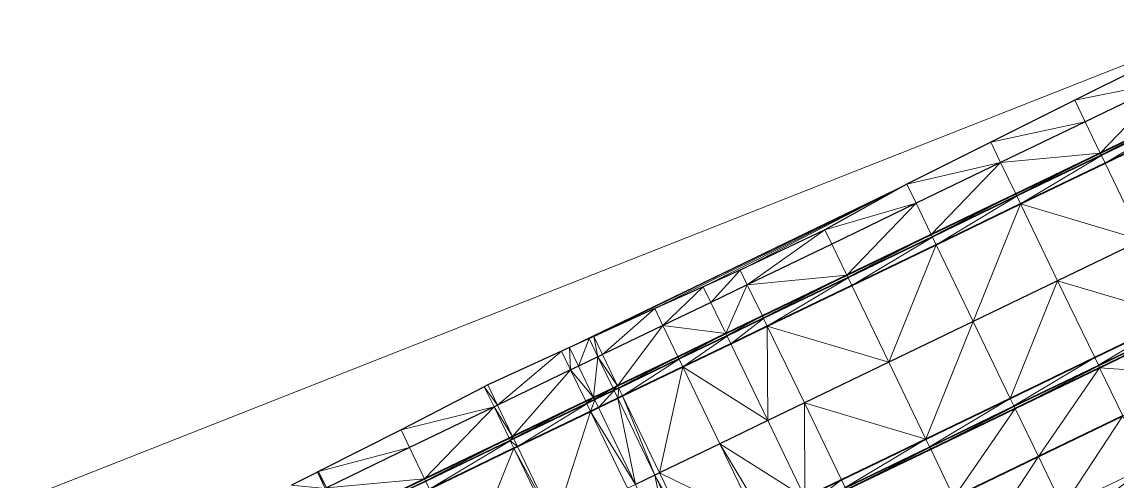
# Model space of a CAD drawing. Header units: metres. Extents: x 246428 to 246884, y 7418966 to 7419490.
# Drawn here: x 246577.3 to 246635.7, y 7419422.5 to 7419447 of the extents above; entities that cross this region are included whole.
import ezdxf

# ---------------------------------------------------------------- set-up
doc = ezdxf.new("R2010")
doc.units = ezdxf.units.M
doc.linetypes.add('blank name', pattern=[0])
doc.linetypes.add('HIDDEN', pattern=[9.525, 6.35, -3.175])
doc.layers.add('_12D_UNMAPPED', color=7, linetype='Continuous')
for name, color, linetype, lineweight in [('BATTER', 250, 'HIDDEN', 25), ('GRADELINES', 250, 'HIDDEN', 25), ('MISC_PATHS', 7, 'Continuous', 35)]:
    doc.layers.add(name, color=color, linetype=linetype, lineweight=lineweight)
for name, color, linetype, lineweight, true_color in [('KERB_BACK', 7, 'Continuous', 35, 0x5fd2ff), ('KERB_LINE', 7, 'Continuous', 18, 0xb9b9b9), ('KERB_LIP', 7, 'Continuous', 35, 0x5fd2ff), ('KERB_TOP', 7, 'Continuous', 18, 0xb9b9b9)]:
    doc.layers.add(name, color=color, linetype=linetype, lineweight=lineweight, true_color=true_color)

msp = doc.modelspace()

# ---------------------------------------------------------------- linework, layer by layer
at = {"layer": '_12D_UNMAPPED', "color": 3, "linetype": 'blank name', "lineweight": 0}
for points in [[(246522.217, 7419399.816, 31.478), (246641.933, 7419447.013, 33.763), (246641.933, 7419447.013, 33.763)], [(246637.909, 7419445.066, 33.695), (246638.492, 7419443.857, 33.471), (246633.435, 7419442.834, 33.609)], [(246638.492, 7419443.857, 33.471), (246633.989, 7419441.685, 33.396), (246633.435, 7419442.834, 33.609)], [(246638.492, 7419443.857, 33.471), (246634.792, 7419440.019, 33.415), (246633.989, 7419441.685, 33.396)], [(246639.296, 7419442.19, 33.49), (246634.792, 7419440.019, 33.415), (246638.492, 7419443.857, 33.471)], [(246633.435, 7419442.834, 33.609), (246633.989, 7419441.685, 33.396), (246628.961, 7419440.601, 33.523)], [(246634.84, 7419439.919, 33.415), (246634.792, 7419440.019, 33.415), (246639.296, 7419442.19, 33.49)], [(246639.344, 7419442.091, 33.49), (246634.84, 7419439.919, 33.415), (246639.296, 7419442.19, 33.49)], [(246633.989, 7419441.685, 33.396), (246629.485, 7419439.513, 33.321), (246628.961, 7419440.601, 33.523)], [(246634.792, 7419440.019, 33.415), (246629.485, 7419439.513, 33.321), (246633.989, 7419441.685, 33.396)], [(246639.361, 7419442.055, 33.34), (246634.84, 7419439.919, 33.415), (246639.344, 7419442.091, 33.49)], [(246634.858, 7419439.883, 33.265), (246634.84, 7419439.919, 33.415), (246639.361, 7419442.055, 33.34)], [(246635.053, 7419439.478, 33.29), (246634.858, 7419439.883, 33.265), (246639.361, 7419442.055, 33.34)], [(246639.557, 7419441.65, 33.365), (246635.053, 7419439.478, 33.29), (246639.361, 7419442.055, 33.34)], [(246639.557, 7419441.65, 33.365), (246637.029, 7419435.38, 33.426), (246635.053, 7419439.478, 33.29)], [(246629.485, 7419439.513, 33.321), (246624.486, 7419438.368, 33.436), (246628.961, 7419440.601, 33.523)], [(246634.792, 7419440.019, 33.415), (246630.289, 7419437.847, 33.34), (246629.485, 7419439.513, 33.321)], [(246634.792, 7419440.019, 33.415), (246630.337, 7419437.748, 33.34), (246630.289, 7419437.847, 33.34)], [(246634.84, 7419439.919, 33.415), (246630.337, 7419437.748, 33.34), (246634.792, 7419440.019, 33.415)], [(246634.84, 7419439.919, 33.415), (246634.858, 7419439.883, 33.265), (246630.337, 7419437.748, 33.34)], [(246634.858, 7419439.883, 33.265), (246630.354, 7419437.712, 33.19), (246630.337, 7419437.748, 33.34)], [(246634.858, 7419439.883, 33.265), (246630.549, 7419437.306, 33.215), (246630.354, 7419437.712, 33.19)], [(246635.053, 7419439.478, 33.29), (246630.549, 7419437.306, 33.215), (246634.858, 7419439.883, 33.265)], [(246624.981, 7419437.341, 33.246), (246624.486, 7419438.368, 33.436), (246629.485, 7419439.513, 33.321)], [(246625.785, 7419435.675, 33.265), (246624.981, 7419437.341, 33.246), (246629.485, 7419439.513, 33.321)], [(246630.289, 7419437.847, 33.34), (246625.785, 7419435.675, 33.265), (246629.485, 7419439.513, 33.321)], [(246635.053, 7419439.478, 33.29), (246637.029, 7419435.38, 33.426), (246630.549, 7419437.306, 33.215)], [(246606.064, 7419429.46, 33.126), (246606.064, 7419429.46, 33.126), (246624.486, 7419438.368, 33.436)], [(246606.486, 7419429.652, 33.131), (246606.064, 7419429.46, 33.126), (246624.486, 7419438.368, 33.436)], [(246607.535, 7419430.13, 33.144), (246606.486, 7419429.652, 33.131), (246624.486, 7419438.368, 33.436)], [(246607.784, 7419430.243, 33.147), (246607.535, 7419430.13, 33.144), (246624.486, 7419438.368, 33.436)], [(246607.535, 7419430.13, 33.144), (246607.535, 7419430.13, 33.144), (246624.486, 7419438.368, 33.436)], [(246607.785, 7419430.243, 33.147), (246607.784, 7419430.243, 33.147), (246624.486, 7419438.368, 33.436)], [(246611.037, 7419431.725, 33.188), (246607.785, 7419430.243, 33.147), (246624.486, 7419438.368, 33.436)], [(246611.037, 7419431.725, 33.188), (246624.486, 7419438.368, 33.436), (246613.625, 7419432.889, 33.218)], [(246624.486, 7419438.368, 33.436), (246615.6, 7419433.772, 33.24), (246613.625, 7419432.889, 33.218)], [(246624.486, 7419438.368, 33.436), (246613.625, 7419432.889, 33.218), (246613.625, 7419432.889, 33.218)], [(246624.486, 7419438.368, 33.436), (246620.11, 7419435.932, 33.313), (246615.6, 7419433.772, 33.24)], [(246624.486, 7419438.368, 33.436), (246624.981, 7419437.341, 33.246), (246620.11, 7419435.932, 33.313)], [(246625.833, 7419435.576, 33.265), (246625.785, 7419435.675, 33.265), (246630.289, 7419437.847, 33.34)], [(246630.337, 7419437.748, 33.34), (246625.833, 7419435.576, 33.265), (246630.289, 7419437.847, 33.34)], [(246630.354, 7419437.712, 33.19), (246625.833, 7419435.576, 33.265), (246630.337, 7419437.748, 33.34)], [(246625.85, 7419435.54, 33.115), (246625.833, 7419435.576, 33.265), (246630.354, 7419437.712, 33.19)], [(246626.046, 7419435.134, 33.14), (246625.85, 7419435.54, 33.115), (246630.354, 7419437.712, 33.19)], [(246630.549, 7419437.306, 33.215), (246626.046, 7419435.134, 33.14), (246630.354, 7419437.712, 33.19)], [(246624.981, 7419437.341, 33.246), (246620.478, 7419435.169, 33.171), (246620.11, 7419435.932, 33.313)], [(246624.981, 7419437.341, 33.246), (246621.281, 7419433.503, 33.19), (246620.478, 7419435.169, 33.171)], [(246625.785, 7419435.675, 33.265), (246621.281, 7419433.503, 33.19), (246624.981, 7419437.341, 33.246)], [(246628.022, 7419431.036, 33.276), (246626.046, 7419435.134, 33.14), (246630.549, 7419437.306, 33.215)], [(246632.526, 7419433.208, 33.351), (246628.022, 7419431.036, 33.276), (246630.549, 7419437.306, 33.215)], [(246637.029, 7419435.38, 33.426), (246632.526, 7419433.208, 33.351), (246630.549, 7419437.306, 33.215)], [(246620.11, 7419435.932, 33.313), (246615.974, 7419432.997, 33.096), (246615.6, 7419433.772, 33.24)], [(246620.478, 7419435.169, 33.171), (246615.974, 7419432.997, 33.096), (246620.11, 7419435.932, 33.313)], [(246620.478, 7419435.169, 33.171), (246621.281, 7419433.503, 33.19), (246615.974, 7419432.997, 33.096)], [(246625.785, 7419435.675, 33.265), (246621.329, 7419433.404, 33.19), (246621.281, 7419433.503, 33.19)], [(246625.833, 7419435.576, 33.265), (246621.329, 7419433.404, 33.19), (246625.785, 7419435.675, 33.265)], [(246625.833, 7419435.576, 33.265), (246625.85, 7419435.54, 33.115), (246621.329, 7419433.404, 33.19)], [(246625.85, 7419435.54, 33.115), (246621.347, 7419433.368, 33.04), (246621.329, 7419433.404, 33.19)], [(246625.85, 7419435.54, 33.115), (246621.542, 7419432.962, 33.065), (246621.347, 7419433.368, 33.04)], [(246626.046, 7419435.134, 33.14), (246621.542, 7419432.962, 33.065), (246625.85, 7419435.54, 33.115)], [(246626.046, 7419435.134, 33.14), (246623.518, 7419428.864, 33.201), (246621.542, 7419432.962, 33.065)], [(246623.518, 7419428.864, 33.201), (246626.046, 7419435.134, 33.14), (246628.022, 7419431.036, 33.276)], [(246632.526, 7419433.208, 33.351), (246637.029, 7419435.38, 33.426), (246639.006, 7419431.281, 33.563)], [(246615.6, 7419433.772, 33.24), (246614.026, 7419432.058, 33.064), (246613.625, 7419432.889, 33.218)], [(246615.974, 7419432.997, 33.096), (246614.026, 7419432.058, 33.064), (246615.6, 7419433.772, 33.24)], [(246621.281, 7419433.503, 33.19), (246616.778, 7419431.331, 33.115), (246615.974, 7419432.997, 33.096)], [(246621.281, 7419433.503, 33.19), (246616.826, 7419431.232, 33.115), (246616.778, 7419431.331, 33.115)], [(246621.329, 7419433.404, 33.19), (246616.826, 7419431.232, 33.115), (246621.281, 7419433.503, 33.19)], [(246621.329, 7419433.404, 33.19), (246621.347, 7419433.368, 33.04), (246616.826, 7419431.232, 33.115)], [(246621.347, 7419433.368, 33.04), (246616.843, 7419431.196, 32.965), (246616.826, 7419431.232, 33.115)], [(246621.347, 7419433.368, 33.04), (246617.038, 7419430.791, 32.99), (246616.843, 7419431.196, 32.965)], [(246621.542, 7419432.962, 33.065), (246617.038, 7419430.791, 32.99), (246621.347, 7419433.368, 33.04)], [(246611.471, 7419430.825, 33.021), (246611.037, 7419431.725, 33.188), (246613.625, 7419432.889, 33.218)], [(246614.026, 7419432.058, 33.064), (246611.471, 7419430.825, 33.021), (246613.625, 7419432.889, 33.218)], [(246614.026, 7419432.058, 33.064), (246614.026, 7419432.058, 33.064), (246613.625, 7419432.889, 33.218)], [(246613.625, 7419432.889, 33.218), (246614.026, 7419432.058, 33.064), (246613.625, 7419432.889, 33.218)], [(246615.974, 7419432.997, 33.096), (246614.829, 7419430.391, 33.083), (246614.026, 7419432.058, 33.064)], [(246616.778, 7419431.331, 33.115), (246614.829, 7419430.391, 33.083), (246615.974, 7419432.997, 33.096)], [(246621.542, 7419432.962, 33.065), (246623.518, 7419428.864, 33.201), (246617.038, 7419430.791, 32.99)], [(246628.022, 7419431.036, 33.276), (246632.526, 7419433.208, 33.351), (246629.999, 7419426.938, 33.413)], [(246632.526, 7419433.208, 33.351), (246634.502, 7419429.11, 33.488), (246629.999, 7419426.938, 33.413)], [(246632.526, 7419433.208, 33.351), (246639.006, 7419431.281, 33.563), (246634.502, 7419429.11, 33.488)], [(246611.037, 7419431.725, 33.188), (246608.252, 7419429.274, 32.968), (246607.785, 7419430.243, 33.147)], [(246611.471, 7419430.825, 33.021), (246608.252, 7419429.274, 32.968), (246611.037, 7419431.725, 33.188)], [(246614.829, 7419430.391, 33.083), (246611.471, 7419430.825, 33.021), (246614.026, 7419432.058, 33.064)], [(246614.829, 7419430.391, 33.083), (246614.829, 7419430.391, 33.083), (246614.026, 7419432.058, 33.064)], [(246614.026, 7419432.058, 33.064), (246614.829, 7419430.391, 33.083), (246614.026, 7419432.058, 33.064)], [(246616.778, 7419431.331, 33.115), (246614.877, 7419430.292, 33.083), (246614.829, 7419430.391, 33.083)], [(246616.826, 7419431.232, 33.115), (246614.877, 7419430.292, 33.083), (246616.778, 7419431.331, 33.115)], [(246616.826, 7419431.232, 33.115), (246614.894, 7419430.256, 32.933), (246614.877, 7419430.292, 33.083)], [(246616.843, 7419431.196, 32.965), (246614.894, 7419430.256, 32.933), (246616.826, 7419431.232, 33.115)], [(246616.843, 7419431.196, 32.965), (246615.09, 7419429.851, 32.958), (246614.894, 7419430.256, 32.933)], [(246617.038, 7419430.791, 32.99), (246615.09, 7419429.851, 32.958), (246616.843, 7419431.196, 32.965)], [(246625.495, 7419424.766, 33.338), (246623.518, 7419428.864, 33.201), (246628.022, 7419431.036, 33.276)], [(246625.495, 7419424.766, 33.338), (246628.022, 7419431.036, 33.276), (246629.999, 7419426.938, 33.413)], [(246634.502, 7419429.11, 33.488), (246639.006, 7419431.281, 33.563), (246634.698, 7419428.704, 33.502)], [(246639.006, 7419431.281, 33.563), (246639.201, 7419430.876, 33.577), (246634.698, 7419428.704, 33.502)], [(246611.471, 7419430.825, 33.021), (246609.056, 7419427.607, 32.986), (246608.252, 7419429.274, 32.968)], [(246612.274, 7419429.159, 33.04), (246609.056, 7419427.607, 32.986), (246611.471, 7419430.825, 33.021)], [(246612.274, 7419429.159, 33.04), (246611.471, 7419430.825, 33.021), (246614.829, 7419430.391, 33.083)], [(246617.038, 7419430.791, 32.99), (246617.066, 7419425.753, 33.094), (246615.09, 7419429.851, 32.958)], [(246619.015, 7419426.692, 33.126), (246617.066, 7419425.753, 33.094), (246617.038, 7419430.791, 32.99)], [(246623.518, 7419428.864, 33.201), (246619.015, 7419426.692, 33.126), (246617.038, 7419430.791, 32.99)], [(246634.698, 7419428.704, 33.502), (246639.201, 7419430.876, 33.577), (246639.219, 7419430.84, 33.727)], [(246634.698, 7419428.704, 33.502), (246639.219, 7419430.84, 33.727), (246634.715, 7419428.668, 33.652)], [(246634.715, 7419428.668, 33.652), (246639.219, 7419430.84, 33.727), (246634.763, 7419428.569, 33.652)], [(246639.219, 7419430.84, 33.727), (246639.266, 7419430.741, 33.727), (246634.763, 7419428.569, 33.652)], [(246639.266, 7419430.741, 33.727), (246640.504, 7419428.174, 33.755), (246634.763, 7419428.569, 33.652)], [(246607.535, 7419430.13, 33.144), (246606.967, 7419428.654, 32.946), (246606.486, 7419429.652, 33.131)], [(246608.005, 7419429.154, 32.964), (246606.967, 7419428.654, 32.946), (246607.535, 7419430.13, 33.144)], [(246607.784, 7419430.243, 33.147), (246608.005, 7419429.154, 32.964), (246607.535, 7419430.13, 33.144)], [(246608.005, 7419429.154, 32.964), (246608.005, 7419429.154, 32.964), (246607.535, 7419430.13, 33.144)], [(246607.535, 7419430.13, 33.144), (246608.005, 7419429.154, 32.964), (246607.535, 7419430.13, 33.144)], [(246608.252, 7419429.273, 32.968), (246608.005, 7419429.154, 32.964), (246607.784, 7419430.243, 33.147)], [(246607.785, 7419430.243, 33.147), (246608.252, 7419429.273, 32.968), (246607.784, 7419430.243, 33.147)], [(246608.252, 7419429.274, 32.968), (246608.252, 7419429.273, 32.968), (246607.785, 7419430.243, 33.147)], [(246612.322, 7419429.06, 33.04), (246612.274, 7419429.159, 33.04), (246614.829, 7419430.391, 33.083)], [(246614.877, 7419430.292, 33.083), (246612.322, 7419429.06, 33.04), (246614.829, 7419430.391, 33.083)], [(246614.894, 7419430.256, 32.933), (246612.322, 7419429.06, 33.04), (246614.877, 7419430.292, 33.083)], [(246612.339, 7419429.024, 32.89), (246612.322, 7419429.06, 33.04), (246614.894, 7419430.256, 32.933)], [(246612.535, 7419428.619, 32.915), (246612.339, 7419429.024, 32.89), (246614.894, 7419430.256, 32.933)], [(246615.09, 7419429.851, 32.958), (246612.535, 7419428.619, 32.915), (246614.894, 7419430.256, 32.933)], [(246614.829, 7419430.391, 33.083), (246614.877, 7419430.292, 33.083), (246614.829, 7419430.391, 33.083)], [(246614.877, 7419430.292, 33.083), (246614.877, 7419430.292, 33.083), (246614.829, 7419430.391, 33.083)], [(246614.894, 7419430.256, 32.933), (246614.894, 7419430.256, 32.933), (246614.877, 7419430.292, 33.083)], [(246614.877, 7419430.292, 33.083), (246614.894, 7419430.256, 32.933), (246614.877, 7419430.292, 33.083)], [(246614.894, 7419430.256, 32.933), (246615.09, 7419429.851, 32.958), (246614.894, 7419430.256, 32.933)], [(246615.09, 7419429.851, 32.958), (246615.09, 7419429.851, 32.958), (246614.894, 7419430.256, 32.933)], [(246606.064, 7419429.46, 33.126), (246602.651, 7419426.572, 32.875), (246602.128, 7419427.656, 33.075)], [(246606.55, 7419428.453, 32.94), (246602.651, 7419426.572, 32.875), (246606.064, 7419429.46, 33.126)], [(246606.486, 7419429.652, 33.131), (246606.55, 7419428.453, 32.94), (246606.064, 7419429.46, 33.126)], [(246606.55, 7419428.453, 32.94), (246606.55, 7419428.453, 32.94), (246606.064, 7419429.46, 33.126)], [(246606.064, 7419429.46, 33.126), (246606.55, 7419428.453, 32.94), (246606.064, 7419429.46, 33.126)], [(246606.967, 7419428.654, 32.946), (246606.55, 7419428.453, 32.94), (246606.486, 7419429.652, 33.131)], [(246617.066, 7419425.753, 33.094), (246612.535, 7419428.619, 32.915), (246615.09, 7419429.851, 32.958)], [(246617.066, 7419425.753, 33.094), (246617.066, 7419425.753, 33.094), (246615.09, 7419429.851, 32.958)], [(246615.09, 7419429.851, 32.958), (246617.066, 7419425.753, 33.094), (246615.09, 7419429.851, 32.958)], [(246608.005, 7419429.154, 32.964), (246607.77, 7419426.987, 32.965), (246606.967, 7419428.654, 32.946)], [(246608.809, 7419427.488, 32.982), (246607.77, 7419426.987, 32.965), (246608.005, 7419429.154, 32.964)], [(246608.252, 7419429.273, 32.968), (246609.056, 7419427.607, 32.986), (246608.005, 7419429.154, 32.964)], [(246608.809, 7419427.488, 32.982), (246608.809, 7419427.488, 32.982), (246608.005, 7419429.154, 32.964)], [(246609.056, 7419427.607, 32.986), (246608.809, 7419427.488, 32.982), (246608.005, 7419429.154, 32.964)], [(246608.005, 7419429.154, 32.964), (246608.809, 7419427.488, 32.982), (246608.005, 7419429.154, 32.964)], [(246609.056, 7419427.607, 32.986), (246609.056, 7419427.607, 32.986), (246608.252, 7419429.274, 32.968)], [(246608.252, 7419429.274, 32.968), (246609.056, 7419427.607, 32.986), (246608.252, 7419429.273, 32.968)], [(246612.274, 7419429.159, 33.04), (246609.104, 7419427.508, 32.986), (246609.056, 7419427.607, 32.986)], [(246612.322, 7419429.06, 33.04), (246609.104, 7419427.508, 32.986), (246612.274, 7419429.159, 33.04)], [(246612.322, 7419429.06, 33.04), (246609.121, 7419427.472, 32.836), (246609.104, 7419427.508, 32.986)], [(246612.339, 7419429.024, 32.89), (246609.121, 7419427.472, 32.836), (246612.322, 7419429.06, 33.04)], [(246612.339, 7419429.024, 32.89), (246609.317, 7419427.067, 32.861), (246609.121, 7419427.472, 32.836)], [(246612.535, 7419428.619, 32.915), (246609.317, 7419427.067, 32.861), (246612.339, 7419429.024, 32.89)], [(246619.015, 7419426.692, 33.126), (246623.518, 7419428.864, 33.201), (246625.495, 7419424.766, 33.338)], [(246629.999, 7419426.938, 33.413), (246634.502, 7419429.11, 33.488), (246630.194, 7419426.532, 33.427)], [(246634.502, 7419429.11, 33.488), (246634.698, 7419428.704, 33.502), (246630.194, 7419426.532, 33.427)], [(246630.194, 7419426.532, 33.427), (246634.698, 7419428.704, 33.502), (246634.715, 7419428.668, 33.652)], [(246606.55, 7419428.453, 32.94), (246603.454, 7419424.906, 32.893), (246602.651, 7419426.572, 32.875)], [(246607.354, 7419426.786, 32.958), (246603.454, 7419424.906, 32.893), (246606.55, 7419428.453, 32.94)], [(246606.967, 7419428.654, 32.946), (246607.77, 7419426.987, 32.965), (246606.55, 7419428.453, 32.94)], [(246607.77, 7419426.987, 32.965), (246607.354, 7419426.786, 32.958), (246606.55, 7419428.453, 32.94)], [(246607.354, 7419426.786, 32.958), (246607.354, 7419426.786, 32.958), (246606.55, 7419428.453, 32.94)], [(246606.55, 7419428.453, 32.94), (246607.354, 7419426.786, 32.958), (246606.55, 7419428.453, 32.94)], [(246612.535, 7419428.619, 32.915), (246611.293, 7419422.968, 32.998), (246609.317, 7419427.067, 32.861)], [(246611.293, 7419422.968, 32.998), (246612.535, 7419428.619, 32.915), (246614.511, 7419424.52, 33.051)], [(246612.535, 7419428.619, 32.915), (246617.066, 7419425.753, 33.094), (246614.511, 7419424.52, 33.051)], [(246630.194, 7419426.532, 33.427), (246634.715, 7419428.668, 33.652), (246630.211, 7419426.496, 33.577)], [(246630.211, 7419426.496, 33.577), (246634.715, 7419428.668, 33.652), (246630.259, 7419426.397, 33.577)], [(246634.715, 7419428.668, 33.652), (246634.763, 7419428.569, 33.652), (246630.259, 7419426.397, 33.577)], [(246634.763, 7419428.569, 33.652), (246631.497, 7419423.83, 33.605), (246630.259, 7419426.397, 33.577)], [(246636.001, 7419426.002, 33.68), (246631.497, 7419423.83, 33.605), (246634.763, 7419428.569, 33.652)], [(246640.504, 7419428.174, 33.755), (246636.001, 7419426.002, 33.68), (246634.763, 7419428.569, 33.652)], [(246602.463, 7419426.482, 32.871), (246597.502, 7419425.258, 32.972), (246601.943, 7419427.56, 33.071)], [(246602.128, 7419427.656, 33.075), (246602.651, 7419426.572, 32.875), (246601.943, 7419427.56, 33.071)], [(246602.651, 7419426.572, 32.875), (246602.463, 7419426.482, 32.871), (246601.943, 7419427.56, 33.071)], [(246602.128, 7419427.656, 33.075), (246602.651, 7419426.572, 32.875), (246602.128, 7419427.656, 33.075)], [(246602.651, 7419426.572, 32.875), (246602.651, 7419426.572, 32.875), (246602.128, 7419427.656, 33.075)], [(246609.056, 7419427.607, 32.986), (246608.857, 7419427.389, 32.982), (246608.809, 7419427.488, 32.982)], [(246609.104, 7419427.508, 32.986), (246608.857, 7419427.389, 32.982), (246609.056, 7419427.607, 32.986)], [(246609.056, 7419427.607, 32.986), (246609.104, 7419427.508, 32.986), (246609.056, 7419427.607, 32.986)], [(246609.104, 7419427.508, 32.986), (246609.104, 7419427.508, 32.986), (246609.056, 7419427.607, 32.986)], [(246607.77, 7419426.987, 32.965), (246607.401, 7419426.687, 32.958), (246607.354, 7419426.786, 32.958)], [(246607.818, 7419426.888, 32.965), (246607.401, 7419426.687, 32.958), (246607.77, 7419426.987, 32.965)], [(246608.809, 7419427.488, 32.982), (246607.818, 7419426.888, 32.965), (246607.77, 7419426.987, 32.965)], [(246608.857, 7419427.389, 32.982), (246607.818, 7419426.888, 32.965), (246608.809, 7419427.488, 32.982)], [(246608.857, 7419427.389, 32.982), (246608.874, 7419427.353, 32.832), (246607.818, 7419426.888, 32.965)], [(246608.874, 7419427.353, 32.832), (246607.836, 7419426.852, 32.815), (246607.818, 7419426.888, 32.965)], [(246608.874, 7419427.353, 32.832), (246608.031, 7419426.447, 32.84), (246607.836, 7419426.852, 32.815)], [(246609.069, 7419426.948, 32.857), (246608.031, 7419426.447, 32.84), (246608.874, 7419427.353, 32.832)], [(246609.069, 7419426.948, 32.857), (246610.007, 7419422.348, 32.976), (246608.031, 7419426.447, 32.84)], [(246608.857, 7419427.389, 32.982), (246608.857, 7419427.389, 32.982), (246608.809, 7419427.488, 32.982)], [(246608.809, 7419427.488, 32.982), (246608.857, 7419427.389, 32.982), (246608.809, 7419427.488, 32.982)], [(246609.104, 7419427.508, 32.986), (246609.121, 7419427.472, 32.836), (246608.857, 7419427.389, 32.982)], [(246609.121, 7419427.472, 32.836), (246608.874, 7419427.353, 32.832), (246608.857, 7419427.389, 32.982)], [(246608.874, 7419427.353, 32.832), (246608.874, 7419427.353, 32.832), (246608.857, 7419427.389, 32.982)], [(246608.857, 7419427.389, 32.982), (246608.874, 7419427.353, 32.832), (246608.857, 7419427.389, 32.982)], [(246609.121, 7419427.472, 32.836), (246609.07, 7419426.948, 32.857), (246608.874, 7419427.353, 32.832)], [(246609.07, 7419426.948, 32.857), (246609.069, 7419426.948, 32.857), (246608.874, 7419427.353, 32.832)], [(246608.874, 7419427.353, 32.832), (246609.07, 7419426.948, 32.857), (246608.874, 7419427.353, 32.832)], [(246609.07, 7419426.948, 32.857), (246611.046, 7419422.849, 32.994), (246609.069, 7419426.948, 32.857)], [(246611.046, 7419422.849, 32.994), (246610.007, 7419422.348, 32.976), (246609.069, 7419426.948, 32.857)], [(246609.316, 7419427.067, 32.861), (246609.07, 7419426.948, 32.857), (246609.121, 7419427.472, 32.836)], [(246609.316, 7419427.067, 32.861), (246611.046, 7419422.849, 32.994), (246609.07, 7419426.948, 32.857)], [(246611.046, 7419422.849, 32.994), (246611.046, 7419422.849, 32.994), (246609.07, 7419426.948, 32.857)], [(246609.104, 7419427.508, 32.986), (246609.121, 7419427.472, 32.836), (246609.104, 7419427.508, 32.986)], [(246609.121, 7419427.472, 32.836), (246609.121, 7419427.472, 32.836), (246609.104, 7419427.508, 32.986)], [(246609.121, 7419427.472, 32.836), (246609.317, 7419427.067, 32.861), (246609.121, 7419427.472, 32.836)], [(246609.317, 7419427.067, 32.861), (246609.316, 7419427.067, 32.861), (246609.121, 7419427.472, 32.836)], [(246609.317, 7419427.067, 32.861), (246611.293, 7419422.968, 32.998), (246609.316, 7419427.067, 32.861)], [(246611.293, 7419422.968, 32.998), (246611.046, 7419422.849, 32.994), (246609.316, 7419427.067, 32.861)], [(246611.293, 7419422.968, 32.998), (246611.293, 7419422.968, 32.998), (246609.317, 7419427.067, 32.861)], [(246597.96, 7419424.31, 32.796), (246597.502, 7419425.258, 32.972), (246602.463, 7419426.482, 32.871)], [(246598.763, 7419422.643, 32.815), (246597.96, 7419424.31, 32.796), (246602.463, 7419426.482, 32.871)], [(246603.267, 7419424.815, 32.89), (246598.763, 7419422.643, 32.815), (246602.463, 7419426.482, 32.871)], [(246602.651, 7419426.572, 32.875), (246603.454, 7419424.906, 32.893), (246602.463, 7419426.482, 32.871)], [(246603.454, 7419424.906, 32.893), (246603.267, 7419424.815, 32.89), (246602.463, 7419426.482, 32.871)], [(246603.454, 7419424.906, 32.893), (246603.454, 7419424.906, 32.893), (246602.651, 7419426.572, 32.875)], [(246602.651, 7419426.572, 32.875), (246603.454, 7419424.906, 32.893), (246602.651, 7419426.572, 32.875)], [(246607.354, 7419426.786, 32.958), (246603.502, 7419424.807, 32.893), (246603.454, 7419424.906, 32.893)], [(246607.401, 7419426.687, 32.958), (246603.502, 7419424.807, 32.893), (246607.354, 7419426.786, 32.958)], [(246607.401, 7419426.687, 32.958), (246607.419, 7419426.651, 32.808), (246603.502, 7419424.807, 32.893)], [(246607.419, 7419426.651, 32.808), (246603.52, 7419424.771, 32.743), (246603.502, 7419424.807, 32.893)], [(246607.419, 7419426.651, 32.808), (246603.715, 7419424.365, 32.768), (246603.52, 7419424.771, 32.743)], [(246607.614, 7419426.246, 32.833), (246603.715, 7419424.365, 32.768), (246607.419, 7419426.651, 32.808)], [(246607.354, 7419426.786, 32.958), (246607.401, 7419426.687, 32.958), (246607.354, 7419426.786, 32.958)], [(246607.401, 7419426.687, 32.958), (246607.401, 7419426.687, 32.958), (246607.354, 7419426.786, 32.958)], [(246607.818, 7419426.888, 32.965), (246607.836, 7419426.852, 32.815), (246607.401, 7419426.687, 32.958)], [(246607.836, 7419426.852, 32.815), (246607.419, 7419426.651, 32.808), (246607.401, 7419426.687, 32.958)], [(246607.419, 7419426.651, 32.808), (246607.419, 7419426.651, 32.808), (246607.401, 7419426.687, 32.958)], [(246607.401, 7419426.687, 32.958), (246607.419, 7419426.651, 32.808), (246607.401, 7419426.687, 32.958)], [(246607.836, 7419426.852, 32.815), (246607.614, 7419426.246, 32.833), (246607.419, 7419426.651, 32.808)], [(246607.419, 7419426.651, 32.808), (246607.614, 7419426.246, 32.833), (246607.419, 7419426.651, 32.808)], [(246607.614, 7419426.246, 32.833), (246607.614, 7419426.246, 32.833), (246607.419, 7419426.651, 32.808)], [(246608.031, 7419426.447, 32.84), (246607.614, 7419426.246, 32.833), (246607.836, 7419426.852, 32.815)], [(246608.031, 7419426.447, 32.84), (246610.007, 7419422.348, 32.976), (246607.614, 7419426.246, 32.833)], [(246619.015, 7419426.692, 33.126), (246619.043, 7419421.654, 33.231), (246617.066, 7419425.753, 33.094)], [(246620.991, 7419422.594, 33.263), (246619.043, 7419421.654, 33.231), (246619.015, 7419426.692, 33.126)], [(246620.991, 7419422.594, 33.263), (246619.015, 7419426.692, 33.126), (246625.495, 7419424.766, 33.338)], [(246625.69, 7419424.36, 33.352), (246625.495, 7419424.766, 33.338), (246629.999, 7419426.938, 33.413)], [(246625.69, 7419424.36, 33.352), (246629.999, 7419426.938, 33.413), (246630.194, 7419426.532, 33.427)], [(246625.69, 7419424.36, 33.352), (246630.194, 7419426.532, 33.427), (246630.211, 7419426.496, 33.577)], [(246625.708, 7419424.324, 33.502), (246625.69, 7419424.36, 33.352), (246630.211, 7419426.496, 33.577)], [(246625.756, 7419424.225, 33.502), (246625.708, 7419424.324, 33.502), (246630.211, 7419426.496, 33.577)], [(246625.756, 7419424.225, 33.502), (246630.211, 7419426.496, 33.577), (246630.259, 7419426.397, 33.577)], [(246626.993, 7419421.658, 33.53), (246625.756, 7419424.225, 33.502), (246630.259, 7419426.397, 33.577)], [(246631.497, 7419423.83, 33.605), (246626.993, 7419421.658, 33.53), (246630.259, 7419426.397, 33.577)], [(246607.614, 7419426.246, 32.833), (246605.691, 7419420.267, 32.905), (246603.715, 7419424.365, 32.768)], [(246609.591, 7419422.147, 32.97), (246605.691, 7419420.267, 32.905), (246607.614, 7419426.246, 32.833)], [(246609.591, 7419422.147, 32.97), (246609.591, 7419422.147, 32.97), (246607.614, 7419426.246, 32.833)], [(246610.007, 7419422.348, 32.976), (246609.591, 7419422.147, 32.97), (246607.614, 7419426.246, 32.833)], [(246607.614, 7419426.246, 32.833), (246609.591, 7419422.147, 32.97), (246607.614, 7419426.246, 32.833)], [(246632.8, 7419421.128, 33.545), (246631.497, 7419423.83, 33.605), (246636.001, 7419426.002, 33.68)], [(246637.304, 7419423.3, 33.62), (246632.8, 7419421.128, 33.545), (246636.001, 7419426.002, 33.68)], [(246597.96, 7419424.31, 32.796), (246593.101, 7419423.031, 32.882), (246597.502, 7419425.258, 32.972)], [(246617.066, 7419425.753, 33.094), (246619.043, 7419421.654, 33.231), (246614.511, 7419424.52, 33.051)], [(246619.043, 7419421.654, 33.231), (246619.043, 7419421.654, 33.231), (246617.066, 7419425.753, 33.094)], [(246617.066, 7419425.753, 33.094), (246619.043, 7419421.654, 33.231), (246617.066, 7419425.753, 33.094)], [(246598.811, 7419422.544, 32.815), (246598.763, 7419422.643, 32.815), (246603.267, 7419424.815, 32.89)], [(246603.315, 7419424.716, 32.89), (246598.811, 7419422.544, 32.815), (246603.267, 7419424.815, 32.89)], [(246603.332, 7419424.68, 32.74), (246598.811, 7419422.544, 32.815), (246603.315, 7419424.716, 32.89)], [(246598.828, 7419422.508, 32.665), (246598.811, 7419422.544, 32.815), (246603.332, 7419424.68, 32.74)], [(246599.024, 7419422.103, 32.69), (246598.828, 7419422.508, 32.665), (246603.332, 7419424.68, 32.74)], [(246603.527, 7419424.275, 32.765), (246599.024, 7419422.103, 32.69), (246603.332, 7419424.68, 32.74)], [(246603.454, 7419424.906, 32.893), (246603.502, 7419424.807, 32.893), (246603.267, 7419424.815, 32.89)], [(246603.502, 7419424.807, 32.893), (246603.315, 7419424.716, 32.89), (246603.267, 7419424.815, 32.89)], [(246603.502, 7419424.807, 32.893), (246603.519, 7419424.771, 32.743), (246603.315, 7419424.716, 32.89)], [(246603.519, 7419424.771, 32.743), (246603.332, 7419424.68, 32.74), (246603.315, 7419424.716, 32.89)], [(246603.519, 7419424.771, 32.743), (246603.715, 7419424.365, 32.768), (246603.332, 7419424.68, 32.74)], [(246603.715, 7419424.365, 32.768), (246603.527, 7419424.275, 32.765), (246603.332, 7419424.68, 32.74)], [(246603.454, 7419424.906, 32.893), (246603.502, 7419424.807, 32.893), (246603.454, 7419424.906, 32.893)], [(246603.502, 7419424.807, 32.893), (246603.502, 7419424.807, 32.893), (246603.454, 7419424.906, 32.893)], [(246603.52, 7419424.771, 32.743), (246603.519, 7419424.771, 32.743), (246603.502, 7419424.807, 32.893)], [(246603.502, 7419424.807, 32.893), (246603.519, 7419424.771, 32.743), (246603.502, 7419424.807, 32.893)], [(246603.52, 7419424.771, 32.743), (246603.715, 7419424.365, 32.768), (246603.519, 7419424.771, 32.743)], [(246603.715, 7419424.365, 32.768), (246603.715, 7419424.365, 32.768), (246603.519, 7419424.771, 32.743)], [(246621.187, 7419422.189, 33.277), (246620.991, 7419422.594, 33.263), (246625.495, 7419424.766, 33.338)], [(246621.187, 7419422.189, 33.277), (246625.495, 7419424.766, 33.338), (246625.69, 7419424.36, 33.352)], [(246597.96, 7419424.31, 32.796), (246593.518, 7419422.168, 32.723), (246593.101, 7419423.031, 32.882)], [(246593.518, 7419422.168, 32.723), (246597.96, 7419424.31, 32.796), (246598.763, 7419422.643, 32.815)], [(246601, 7419418.005, 32.826), (246599.024, 7419422.103, 32.69), (246603.527, 7419424.275, 32.765)], [(246605.504, 7419420.177, 32.901), (246601, 7419418.005, 32.826), (246603.527, 7419424.275, 32.765)], [(246603.715, 7419424.365, 32.768), (246605.691, 7419420.267, 32.905), (246603.527, 7419424.275, 32.765)], [(246605.691, 7419420.267, 32.905), (246605.504, 7419420.177, 32.901), (246603.527, 7419424.275, 32.765)], [(246605.691, 7419420.267, 32.905), (246605.691, 7419420.267, 32.905), (246603.715, 7419424.365, 32.768)], [(246603.715, 7419424.365, 32.768), (246605.691, 7419420.267, 32.905), (246603.715, 7419424.365, 32.768)], [(246616.488, 7419420.422, 33.188), (246611.293, 7419422.968, 32.998), (246614.511, 7419424.52, 33.051)], [(246619.043, 7419421.654, 33.231), (246616.851, 7419420.597, 33.194), (246614.511, 7419424.52, 33.051)], [(246616.851, 7419420.597, 33.194), (246616.488, 7419420.422, 33.188), (246614.511, 7419424.52, 33.051)], [(246621.187, 7419422.189, 33.277), (246625.69, 7419424.36, 33.352), (246625.708, 7419424.324, 33.502)], [(246621.204, 7419422.153, 33.427), (246621.187, 7419422.189, 33.277), (246625.708, 7419424.324, 33.502)], [(246621.252, 7419422.053, 33.427), (246621.204, 7419422.153, 33.427), (246625.708, 7419424.324, 33.502)], [(246621.252, 7419422.053, 33.427), (246625.708, 7419424.324, 33.502), (246625.756, 7419424.225, 33.502)], [(246626.993, 7419421.658, 33.53), (246621.252, 7419422.053, 33.427), (246625.756, 7419424.225, 33.502)], [(246628.297, 7419418.956, 33.47), (246626.993, 7419421.658, 33.53), (246631.497, 7419423.83, 33.605)], [(246632.8, 7419421.128, 33.545), (246628.297, 7419418.956, 33.47), (246631.497, 7419423.83, 33.605)], [(246593.04, 7419423.001, 32.881), (246593.456, 7419422.138, 32.721), (246591.654, 7419422.312, 32.855)], [(246593.101, 7419423.031, 32.882), (246593.518, 7419422.168, 32.723), (246593.04, 7419423.001, 32.881)], [(246593.518, 7419422.168, 32.723), (246593.456, 7419422.138, 32.721), (246593.04, 7419423.001, 32.881)], [(246593.518, 7419422.168, 32.723), (246593.518, 7419422.168, 32.723), (246593.101, 7419423.031, 32.882)], [(246593.101, 7419423.031, 32.882), (246593.518, 7419422.168, 32.723), (246593.101, 7419423.031, 32.882)], [(246611.046, 7419422.849, 32.994), (246611.293, 7419422.968, 32.998), (246613.269, 7419418.87, 33.134)], [(246611.293, 7419422.968, 32.998), (246616.488, 7419420.422, 33.188), (246613.269, 7419418.87, 33.134)], [(246611.293, 7419422.968, 32.998), (246613.269, 7419418.87, 33.134), (246613.269, 7419418.87, 33.134)], [(246611.293, 7419422.968, 32.998), (246611.293, 7419422.968, 32.998), (246613.269, 7419418.87, 33.134)], [(246632.8, 7419421.128, 33.545), (246637.304, 7419423.3, 33.62), (246633.235, 7419420.227, 33.535)], [(246637.304, 7419423.3, 33.62), (246637.738, 7419422.399, 33.61), (246633.235, 7419420.227, 33.535)], [(246594.321, 7419420.501, 32.741), (246593.518, 7419422.168, 32.723), (246598.763, 7419422.643, 32.815)], [(246594.369, 7419420.402, 32.741), (246594.321, 7419420.501, 32.741), (246598.763, 7419422.643, 32.815)], [(246598.811, 7419422.544, 32.815), (246594.369, 7419420.402, 32.741), (246598.763, 7419422.643, 32.815)], [(246598.828, 7419422.508, 32.665), (246594.369, 7419420.402, 32.741), (246598.811, 7419422.544, 32.815)], [(246610.007, 7419422.348, 32.976), (246611.046, 7419422.849, 32.994), (246611.984, 7419418.25, 33.113)], [(246611.046, 7419422.849, 32.994), (246613.022, 7419418.751, 33.13), (246613.022, 7419418.751, 33.13)], [(246611.046, 7419422.849, 32.994), (246611.046, 7419422.849, 32.994), (246613.022, 7419418.751, 33.13)], [(246611.046, 7419422.849, 32.994), (246613.269, 7419418.87, 33.134), (246613.022, 7419418.751, 33.13)], [(246611.984, 7419418.25, 33.113), (246611.046, 7419422.849, 32.994), (246613.022, 7419418.751, 33.13)], [(246619.043, 7419421.654, 33.231), (246620.991, 7419422.594, 33.263), (246619.238, 7419421.249, 33.245)], [(246620.991, 7419422.594, 33.263), (246621.187, 7419422.189, 33.277), (246619.238, 7419421.249, 33.245)]]:
    msp.add_3dface(points, dxfattribs=at)
at = {"layer": 'BATTER'}
for points in [[(246637.909, 7419445.066, 33.695), (246633.435, 7419442.834, 33.609), (246628.961, 7419440.601, 33.523), (246624.486, 7419438.368, 33.436), (246620.11, 7419435.932, 33.313), (246615.6, 7419433.772, 33.24), (246613.625, 7419432.889, 33.218), (246613.625, 7419432.889, 33.218), (246611.037, 7419431.725, 33.188), (246607.785, 7419430.243, 33.147), (246607.784, 7419430.243, 33.147), (246607.535, 7419430.13, 33.144), (246607.535, 7419430.13, 33.144), (246606.486, 7419429.652, 33.131), (246606.064, 7419429.46, 33.126), (246606.064, 7419429.46, 33.126), (246602.128, 7419427.656, 33.075), (246602.128, 7419427.656, 33.075), (246601.943, 7419427.56, 33.071), (246597.502, 7419425.258, 32.972), (246593.101, 7419423.031, 32.882), (246593.101, 7419423.031, 32.882), (246593.04, 7419423.001, 32.881), (246591.654, 7419422.312, 32.855)], [(246638.492, 7419443.857, 33.471), (246633.989, 7419441.685, 33.396), (246629.485, 7419439.513, 33.321), (246624.981, 7419437.341, 33.246), (246620.478, 7419435.169, 33.171), (246615.974, 7419432.997, 33.096), (246614.026, 7419432.058, 33.064), (246614.026, 7419432.058, 33.064), (246611.471, 7419430.825, 33.021), (246608.252, 7419429.274, 32.968), (246608.252, 7419429.273, 32.968), (246608.005, 7419429.154, 32.964), (246608.005, 7419429.154, 32.964), (246606.967, 7419428.654, 32.946), (246606.55, 7419428.453, 32.94), (246606.55, 7419428.453, 32.94), (246602.651, 7419426.572, 32.875), (246602.651, 7419426.572, 32.875), (246602.463, 7419426.482, 32.871), (246597.96, 7419424.31, 32.796), (246593.518, 7419422.168, 32.723)]]:
    msp.add_polyline3d(points, dxfattribs=at)
at = {"layer": 'GRADELINES'}
msp.add_polyline3d([(246637.029, 7419435.38, 33.426), (246632.526, 7419433.208, 33.351), (246628.022, 7419431.036, 33.276), (246623.518, 7419428.864, 33.201), (246619.015, 7419426.692, 33.126), (246617.066, 7419425.753, 33.094), (246617.066, 7419425.753, 33.094), (246614.511, 7419424.52, 33.051), (246611.293, 7419422.968, 32.998), (246611.293, 7419422.968, 32.998), (246611.046, 7419422.849, 32.994), (246611.046, 7419422.849, 32.994), (246610.007, 7419422.348, 32.976)], dxfattribs=at)
at = {"layer": 'KERB_BACK'}
for points in [[(246639.296, 7419442.19, 33.49), (246634.792, 7419440.019, 33.415), (246630.289, 7419437.847, 33.34), (246625.785, 7419435.675, 33.265), (246621.281, 7419433.503, 33.19), (246616.778, 7419431.331, 33.115), (246614.829, 7419430.391, 33.083), (246614.829, 7419430.391, 33.083), (246612.274, 7419429.159, 33.04), (246609.056, 7419427.607, 32.986), (246609.056, 7419427.607, 32.986), (246608.809, 7419427.488, 32.982), (246608.809, 7419427.488, 32.982), (246607.77, 7419426.987, 32.965), (246607.354, 7419426.786, 32.958), (246607.354, 7419426.786, 32.958), (246603.454, 7419424.906, 32.893), (246603.454, 7419424.906, 32.893), (246603.267, 7419424.815, 32.89), (246598.763, 7419422.643, 32.815), (246594.321, 7419420.501, 32.741)], [(246639.266, 7419430.741, 33.727), (246634.763, 7419428.569, 33.652), (246630.259, 7419426.397, 33.577), (246625.756, 7419424.225, 33.502), (246621.252, 7419422.053, 33.427), (246619.303, 7419421.114, 33.395)]]:
    msp.add_polyline3d(points, dxfattribs=at)
at = {"layer": 'KERB_LINE'}
for points in [[(246639.361, 7419442.055, 33.34), (246634.858, 7419439.883, 33.265), (246630.354, 7419437.712, 33.19), (246625.85, 7419435.54, 33.115), (246621.347, 7419433.368, 33.04), (246616.843, 7419431.196, 32.965), (246614.894, 7419430.256, 32.933), (246614.894, 7419430.256, 32.933), (246612.339, 7419429.024, 32.89), (246609.121, 7419427.472, 32.836), (246609.121, 7419427.472, 32.836), (246608.874, 7419427.353, 32.832), (246608.874, 7419427.353, 32.832), (246607.836, 7419426.852, 32.815), (246607.419, 7419426.651, 32.808), (246607.419, 7419426.651, 32.808), (246603.52, 7419424.771, 32.743), (246603.519, 7419424.771, 32.743), (246603.332, 7419424.68, 32.74), (246598.828, 7419422.508, 32.665)], [(246639.201, 7419430.876, 33.577), (246634.698, 7419428.704, 33.502), (246630.194, 7419426.532, 33.427), (246625.69, 7419424.36, 33.352), (246621.187, 7419422.189, 33.277), (246619.238, 7419421.249, 33.245)]]:
    msp.add_polyline3d(points, dxfattribs=at)
at = {"layer": 'KERB_LIP'}
for points in [[(246639.557, 7419441.65, 33.365), (246635.053, 7419439.478, 33.29), (246630.549, 7419437.306, 33.215), (246626.046, 7419435.134, 33.14), (246621.542, 7419432.962, 33.065), (246617.038, 7419430.791, 32.99), (246615.09, 7419429.851, 32.958), (246615.09, 7419429.851, 32.958), (246612.535, 7419428.619, 32.915), (246609.317, 7419427.067, 32.861), (246609.316, 7419427.067, 32.861), (246609.07, 7419426.948, 32.857), (246609.069, 7419426.948, 32.857), (246608.031, 7419426.447, 32.84), (246607.614, 7419426.246, 32.833), (246607.614, 7419426.246, 32.833), (246603.715, 7419424.365, 32.768), (246603.715, 7419424.365, 32.768), (246603.527, 7419424.275, 32.765), (246599.024, 7419422.103, 32.69)], [(246639.006, 7419431.281, 33.563), (246634.502, 7419429.11, 33.488), (246629.999, 7419426.938, 33.413), (246625.495, 7419424.766, 33.338), (246620.991, 7419422.594, 33.263), (246619.043, 7419421.654, 33.231)]]:
    msp.add_polyline3d(points, dxfattribs=at)
at = {"layer": 'KERB_TOP'}
for points in [[(246639.344, 7419442.091, 33.49), (246634.84, 7419439.919, 33.415), (246630.337, 7419437.748, 33.34), (246625.833, 7419435.576, 33.265), (246621.329, 7419433.404, 33.19), (246616.826, 7419431.232, 33.115), (246614.877, 7419430.292, 33.083), (246614.877, 7419430.292, 33.083), (246612.322, 7419429.06, 33.04), (246609.104, 7419427.508, 32.986), (246609.104, 7419427.508, 32.986), (246608.857, 7419427.389, 32.982), (246608.857, 7419427.389, 32.982), (246607.818, 7419426.888, 32.965), (246607.401, 7419426.687, 32.958), (246607.401, 7419426.687, 32.958), (246603.502, 7419424.807, 32.893), (246603.502, 7419424.807, 32.893), (246603.315, 7419424.716, 32.89), (246598.811, 7419422.544, 32.815), (246594.369, 7419420.402, 32.741)], [(246639.219, 7419430.84, 33.727), (246634.715, 7419428.668, 33.652), (246630.211, 7419426.496, 33.577), (246625.708, 7419424.324, 33.502), (246621.204, 7419422.153, 33.427), (246619.256, 7419421.213, 33.395)]]:
    msp.add_polyline3d(points, dxfattribs=at)
at = {"layer": 'MISC_PATHS'}
msp.add_polyline3d([(246636.001, 7419426.002, 33.68), (246631.497, 7419423.83, 33.605), (246626.993, 7419421.658, 33.53), (246622.49, 7419419.486, 33.455), (246620.541, 7419418.547, 33.423), (246620.541, 7419418.547, 33.423), (246617.986, 7419417.315, 33.38), (246614.768, 7419415.763, 33.327)], dxfattribs=at)

doc.saveas('drawing.dxf')
